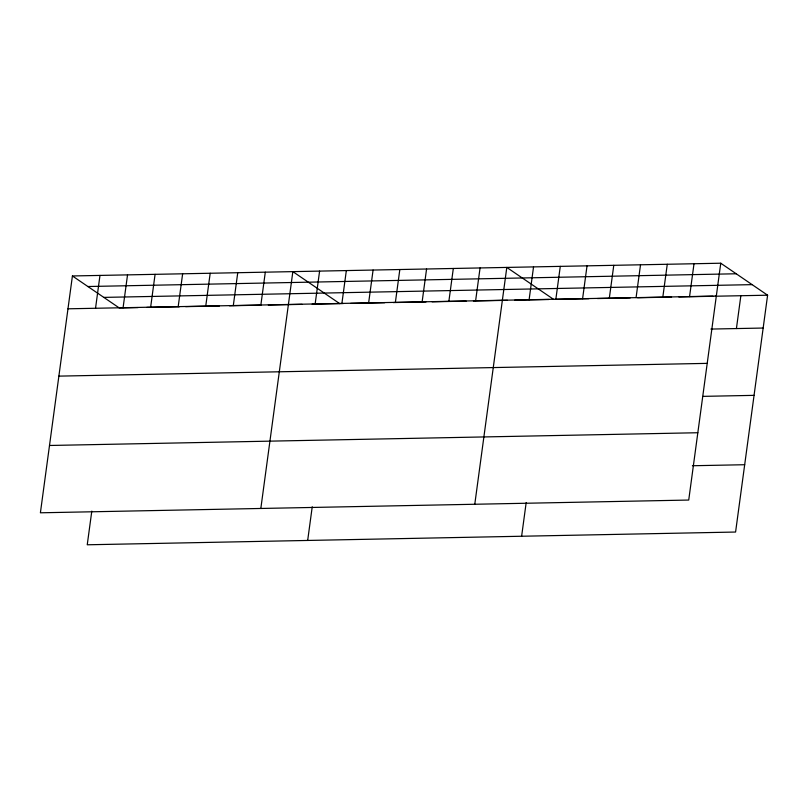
<?xml version="1.0" encoding="UTF-8"?>
<svg xmlns="http://www.w3.org/2000/svg" width="808" height="808" viewBox="0 0 808 808"><rect width="100%" height="100%" fill="white"/><g stroke="black" fill="none" stroke-linecap="round" stroke-linejoin="round"><path stroke-width="1.21" d="M72.417 275.962L40.4 512.797L688.729 500.051L720.756 263.216L72.417 275.962L119.271 307.949L138.057 307.575M95.536 308.262L99.98 275.417M91.799 511.131L87.244 544.784L735.583 532.038L767.6 295.203L720.756 263.216M123.089 307.717L127.533 274.882M150.642 307.181L155.086 274.336M178.194 306.636L182.638 273.801M205.747 306.091L210.191 273.256M233.31 305.555L237.744 272.71M260.863 305.01L265.297 272.175M260.832 508.464L292.849 271.629L339.703 303.616M315.16 303.939L319.594 271.104M307.676 540.451L312.231 506.788M341.905 303.414L346.339 270.579M368.64 302.889L373.084 270.054M395.385 302.364L399.829 269.529M422.13 301.839L426.574 269.003M448.874 301.313L453.318 268.468M475.619 300.788L480.063 267.943M474.781 504.263L506.808 267.418L553.652 299.404M529.109 299.738L533.543 266.892M521.625 536.239L526.18 502.586M555.854 299.212L560.287 266.367M582.598 298.687L587.032 265.842M609.333 298.152L613.777 265.317M636.078 297.627L640.522 264.792M662.823 297.102L667.267 264.267M689.567 296.576L694.011 263.741M736.421 328.563L740.855 295.728M87.88 286.517L736.209 273.771M103.808 297.394L752.137 284.638M67.983 308.808L716.312 296.051M146.824 307.404L179.386 306.767M185.648 306.646L219.463 305.979M229.482 305.777L260.802 305.161M268.317 305.02L302.131 304.353M312.151 304.151L343.349 303.545M350.642 303.394L384.679 302.727M393.193 302.566L426.008 301.919M432.088 301.798L466.125 301.131M473.417 300.98L507.454 300.313M514.746 300.172L548.794 299.505M556.086 299.354L588.901 298.707M597.415 298.546L630.24 297.899M637.532 297.758L671.569 297.091M678.861 296.94L712.898 296.273M715.332 296.223L767.6 295.203M710.889 329.068L763.156 328.038M58.883 376.124L707.212 363.368M703 396.364L754.056 395.354M49.5 445.481L697.829 432.734M692.405 465.741L744.683 464.721"/></g></svg>
